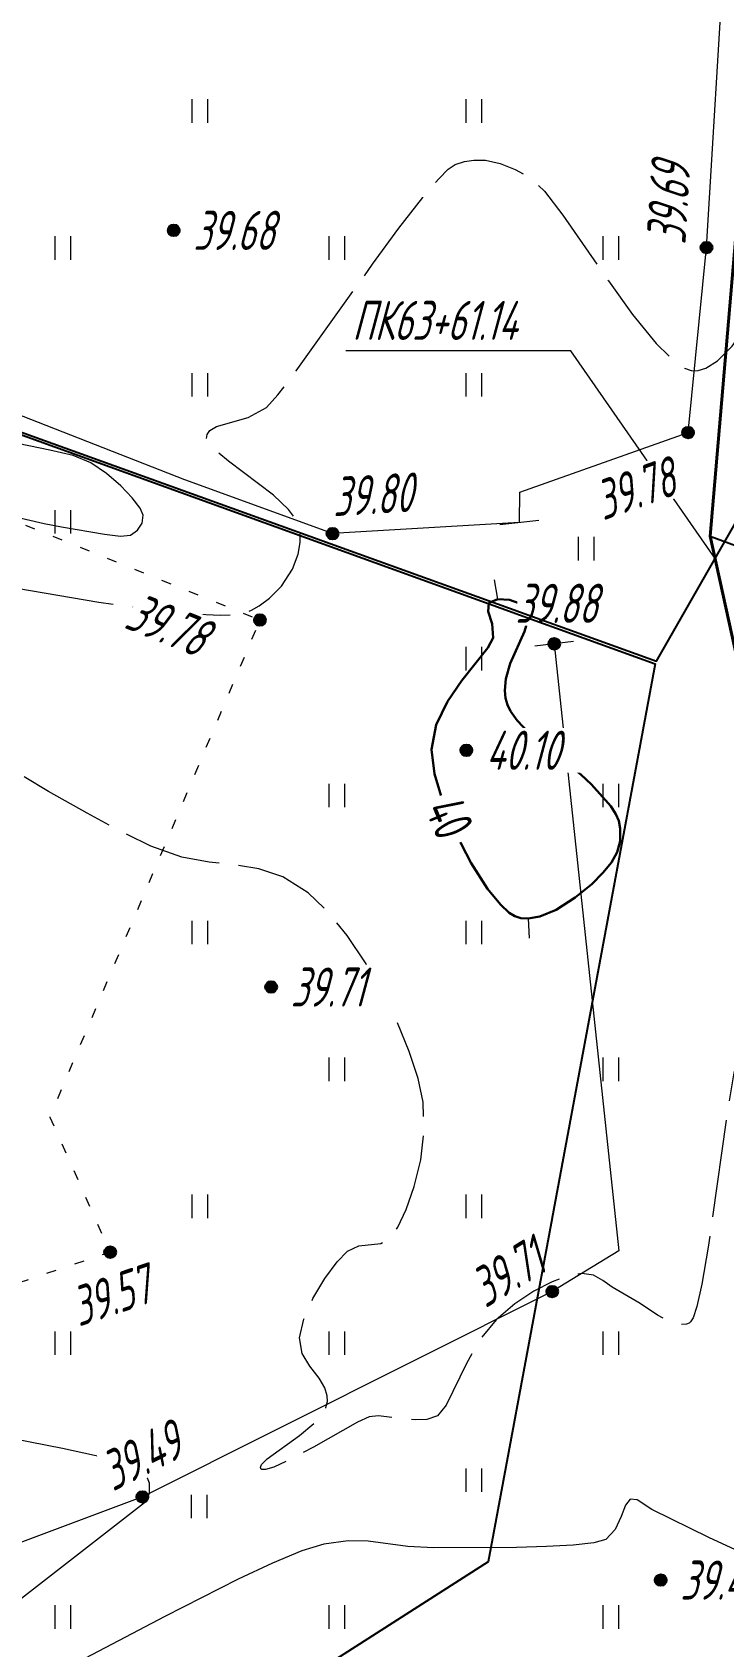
# Model space of a CAD drawing. Extents: x 2208637 to 2213412, y 575334 to 577367.
# Drawn here: x 2211082.22 to 2211099.88, y 576505.54 to 576546.81 of the extents above; entities that cross this region are included whole.
import ezdxf
from ezdxf.enums import TextEntityAlignment as Align

# ---------------------------------------------------------------- set-up
doc = ezdxf.new("R2010")
doc.units = 0
doc.header["$LTSCALE"] = 0.5
doc.linetypes.add('2000_366_2', pattern=[1.5, 0.5, -1])
doc.linetypes.add('500_329_3', pattern=[6, 5, -1])
doc.layers.get('0').update_dxf_attribs({"lineweight": 25})
for name, color, linetype, lineweight in [('ИИ_ГОРИЗОНТАЛИ_ОСН', 32, 'Continuous', 15), ('ИИ_ГОРИЗОНТАЛИ_УТОЛЩ', 32, 'Continuous', 30), ('ИИ_ГРАНИЦЫ_ЗЕМЛЕПОЛЬЗОВАТЕЛЕЙ', 7, 'Continuous', 25), ('ИИ_ОГРАДЫ', 7, 'Continuous', 25), ('ИИ_ОТМЕТКИ', 7, 'Continuous', 25), ('ИИ_ТРАССЫ_КЛС', 5, 'Continuous', 40), ('ИИ_УГОДЬЯ', 7, 'Continuous', 25)]:
    doc.layers.add(name, color=color, linetype=linetype, lineweight=lineweight)
doc.styles.add('GOST 2.304', font='cs_gost2304.shx', dxfattribs={"width": 0.8, "oblique": 15})
doc.linetypes.add('2000_475_1', pattern='A,3,[1,Topography.shx,S=0.5,R=90,X=0,Y=0],0', length=3)
doc.linetypes.add('2000_485_1', pattern='A,34.5,[1,Topography.shx,S=1.5,R=120,X=0.5,Y=-0.87],-0.01,[1,Topography.shx,S=1.5,R=0,X=-0.25,Y=0.43],0,[3,Topography.shx,S=1,R=0,X=0.5,Y=0],-0.01,[1,Topography.shx,S=1.5,R=60,X=0.5,Y=-0.87],-1,34.5', length=70.02)

# ---------------------------------------------------------------- blocks, each defined once
blk = doc.blocks.new('Лист 024_УС_ПК2+00-ПК8+57.26|2000_473')
at = {"color": 0, "linetype": 'Continuous', "lineweight": -2}
blk.add_lwpolyline([(0, 1), (0, -1)], dxfattribs=at)
blk = doc.blocks.new('500_329_6')
at = {"color": 0, "linetype": 'Continuous', "lineweight": -2}
blk.add_lwpolyline([(0, 0), (1, 0)], dxfattribs=at)
blk = doc.blocks.new('500_401')
at = {"color": 0, "linetype": 'Continuous', "lineweight": -2}
for points in [[(-0.4, 0), (-0.4, 1.2)], [(0.4, 0), (0.4, 1.2)]]:
    blk.add_lwpolyline(points, dxfattribs=at)
blk = doc.blocks.new('500_330_1')
at = {"linetype": 'Continuous', "lineweight": -2}
h = blk.add_hatch(color=0, dxfattribs=at)
h.dxf.hatch_style = 1
edge = h.paths.add_edge_path()
edge.add_arc((0, 0), 0.3, 0, 360)
at = {"color": 0, "linetype": 'Continuous', "lineweight": -2}
blk.add_circle((0, 0), 0.3, dxfattribs=at)
at = {"color": 0, "linetype": 'Continuous', "lineweight": -2, "style": 'GOST 2.304', "flags": 1}
for tag, p in [('Номер', (-1, -1)), ('Номер_рабочей_станции', (-1, -3.5))]:
    blk.add_attdef(tag, text='', height=2, dxfattribs=at).set_placement(p, align=Align.RIGHT)
at = {"color": 0, "linetype": 'Continuous', "lineweight": -2, "style": 'GOST 2.304'}
blk.add_attdef('Высота', (1, -1), '', height=2, dxfattribs=at)
at = {"color": 0, "linetype": 'Continuous', "lineweight": -2, "style": 'GOST 2.304', "flags": 1}
blk.add_attdef('Код', (0, -3.5), '', height=2, dxfattribs=at)
blk = doc.blocks.new('P029AA08E7A954FD2BA961A5E701E21')
at = {"color": 0, "linetype": '2000_485_1', "lineweight": -2, "flags": 128}
blk.add_lwpolyline([(2211023.69, 576553.94), (2211034.86, 576550.47), (2211041.3, 576548.58), (2211053.04, 576545.51), (2211062.58, 576543.5), (2211069.6, 576541.04), (2211098.16, 576530.74), (2211100.55, 576534.91), (2211102.05, 576554.09), (2211033.52, 576577.79)], close=True, dxfattribs=at)
at = {"color": 0, "lineweight": -2, "flags": 1}
for tag in ['Адрес (местоположение) участка', 'Дата постановки на учет', 'Тип объекта', 'Статус записи о ЗУ по справочнику', 'Кадастровый номер, обозначение, учетный номер объекта', 'Кадастровый номер квартала', 'Вид разрешенного использования по классификатору', 'Площадь, кв.м', 'Категория земель', 'Вид использования по документу', 'Кадастровая стоимость']:
    blk.add_attdef(tag, (0, 0), '', height=0.2, dxfattribs=at)
blk = doc.blocks.new('PF31B5894457B4BC2B75CC2A4A7EE51')
at = {"color": 0, "linetype": '2000_485_1', "lineweight": -2, "flags": 128}
blk.add_lwpolyline([(2211034.86, 576550.46), (2211041.3, 576548.56), (2211053.02, 576545.49), (2211062.57, 576543.46), (2211069.57, 576541), (2211098.13, 576530.67), (2211093.86, 576507.71), (2211059.32, 576485.6), (2211012.94, 576530.35), (2211015.25, 576546), (2211016.87, 576547.72), (2211020.09, 576547.7), (2211023.69, 576553.94)], close=True, dxfattribs=at)
at = {"color": 0, "lineweight": -2, "flags": 1}
for tag in ['Адрес (местоположение) участка', 'Дата постановки на учет', 'Тип объекта', 'Статус записи о ЗУ по справочнику', 'Кадастровый номер, обозначение, учетный номер объекта', 'Кадастровый номер квартала', 'Вид разрешенного использования по классификатору', 'Площадь, кв.м', 'Категория земель', 'Вид использования по документу', 'Кадастровая стоимость']:
    blk.add_attdef(tag, (0, 0), '', height=0.2, dxfattribs=at)
blk = doc.blocks.new('*U65')
at = {"color": 7, "true_color": 0xffffff}
blk.add_wipeout([(-1.24, 1.1), (1.34, 1.1), (1.34, -1.1), (-1.24, -1.1)], dxfattribs=at)
at = {"color": 0, "linetype": 'Continuous', "lineweight": -2, "style": 'GOST 2.304', "oblique": 15, "width": 0.8}
blk.add_attdef('Высота', text='', height=2, dxfattribs=at).set_placement((0, 0), align=Align.MIDDLE_CENTER)

msp = doc.modelspace()

# ---------------------------------------------------------------- linework, layer by layer
at = {"layer": 'ИИ_ГОРИЗОНТАЛИ_ОСН', "color": 32, "linetype": '500_329_3', "lineweight": 20, "elevation": 39.75, "flags": 128}
msp.add_lwpolyline([(2211106.162, 576532.281), (2211106.125, 576532.269), (2211106.078, 576532.205), (2211106.049, 576532.062), (2211106.041, 576531.808), (2211105.979, 576531.453), (2211105.852, 576531.102), (2211105.72, 576530.819), (2211105.559, 576530.705), (2211105.412, 576530.907), (2211104.588, 576532.794), (2211104.296, 576533.387), (2211104.05, 576533.73), (2211103.735, 576533.924), (2211103.418, 576534.018), (2211102.748, 576534.073), (2211102.434, 576534.073), (2211101.67, 576533.943), (2211101.02, 576533.968), (2211100.803, 576533.863), (2211100.784, 576533.58), (2211100.838, 576532.954), (2211101.338, 576529.048), (2211101.418, 576528.225), (2211101.433, 576527.665), (2211101.342, 576527.066), (2211100.907, 576525.659), (2211100.892, 576525.318), (2211101.033, 576525.004), (2211101.474, 576524.553), (2211101.593, 576524.245), (2211101.544, 576523.928), (2211101.374, 576523.493), (2211100.83, 576522.331), (2211100.538, 576521.639), (2211100.287, 576520.895), (2211100.126, 576520.161), (2211099.965, 576519.176), (2211099.486, 576515.755), (2211099.325, 576514.805), (2211099.195, 576514.234), (2211099.097, 576513.95), (2211099.032, 576513.842), (2211098.999, 576513.816), (2211098.931, 576513.788), (2211098.783, 576513.772), (2211098.538, 576513.83), (2211098.187, 576514.013), (2211097.743, 576514.311), (2211097.033, 576514.733), (2211096.794, 576514.906), (2211096.557, 576515.035), (2211096.254, 576515.081), (2211095.917, 576515.025), (2211095.5, 576514.872), (2211095.032, 576514.63), (2211094.543, 576514.304), (2211094.064, 576513.9), (2211093.646, 576513.384), (2211093.307, 576512.781), (2211092.788, 576511.714), (2211092.568, 576511.447), (2211092.292, 576511.349), (2211092.012, 576511.342), (2211091.058, 576511.439), (2211090.822, 576511.419), (2211090.529, 576511.282), (2211089.397, 576510.641), (2211088.788, 576510.314), (2211088.385, 576510.13), (2211088.171, 576510.067), (2211088.084, 576510.072), (2211088.06, 576510.091), (2211088.048, 576510.122), (2211088.074, 576510.199), (2211088.215, 576510.343), (2211089.042, 576510.939), (2211089.419, 576511.251), (2211089.631, 576511.492), (2211089.719, 576511.653), (2211089.755, 576511.811), (2211089.752, 576511.958), (2211089.693, 576512.159), (2211089.544, 576512.407), (2211089.311, 576512.709), (2211089.114, 576513.039), (2211089.044, 576513.434), (2211089.153, 576513.918), (2211089.388, 576514.445), (2211089.692, 576514.952), (2211090.006, 576515.376), (2211090.271, 576515.652), (2211090.556, 576515.788), (2211091.124, 576515.851), (2211091.373, 576516.001), (2211091.554, 576516.269), (2211091.766, 576516.718), (2211091.974, 576517.305), (2211092.14, 576517.986), (2211092.227, 576518.718), (2211092.199, 576519.458), (2211092.072, 576520.063), (2211091.847, 576520.758), (2211091.539, 576521.508), (2211091.163, 576522.277), (2211090.733, 576523.027), (2211090.264, 576523.724), (2211089.771, 576524.331), (2211089.268, 576524.812), (2211088.622, 576525.223), (2211088.003, 576525.431), (2211087.384, 576525.526), (2211086.737, 576525.595), (2211086.035, 576525.726), (2211085.249, 576526.007), (2211084.515, 576526.367), (2211083.617, 576526.846), (2211082.628, 576527.405), (2211081.623, 576528.008), (2211080.675, 576528.617), (2211079.858, 576529.196), (2211079.347, 576529.613), (2211079.072, 576529.885), (2211078.908, 576530.115), (2211078.858, 576530.227), (2211078.783, 576530.469), (2211078.729, 576530.86), (2211078.741, 576531.401), (2211078.842, 576532.035), (2211078.977, 576532.528), (2211079.076, 576532.777), (2211079.183, 576532.902), (2211079.317, 576532.973), (2211079.489, 576533.015), (2211079.727, 576533.001), (2211080.437, 576532.849), (2211081.635, 576532.633), (2211083.921, 576532.248), (2211085.157, 576532.072), (2211086.286, 576531.949), (2211087.028, 576531.911), (2211087.447, 576531.928), (2211087.647, 576531.965), (2211087.82, 576532.042), (2211088.011, 576532.154), (2211088.276, 576532.349), (2211088.581, 576532.653), (2211088.868, 576533.09), (2211089.011, 576533.472), (2211089.061, 576533.772), (2211089.064, 576533.975), (2211089.04, 576534.163), (2211088.965, 576534.339), (2211088.765, 576534.612), (2211088.38, 576534.98), (2211087.233, 576535.848), (2211086.878, 576536.138), (2211086.713, 576536.323), (2211086.667, 576536.427), (2211086.683, 576536.533), (2211086.75, 576536.632), (2211086.922, 576536.737), (2211087.73, 576536.967), (2211088.201, 576537.219), (2211088.494, 576537.546), (2211088.959, 576538.16), (2211090.909, 576540.883), (2211091.585, 576541.804), (2211092.193, 576542.592), (2211092.599, 576543.069), (2211092.84, 576543.31), (2211093.016, 576543.43), (2211093.261, 576543.507), (2211093.495, 576543.546), (2211093.796, 576543.543), (2211094.167, 576543.46), (2211094.549, 576543.302), (2211094.958, 576543.083), (2211095.3, 576542.752), (2211095.769, 576542.137), (2211096.933, 576540.459), (2211097.554, 576539.599), (2211098.152, 576538.861), (2211098.588, 576538.426), (2211098.878, 576538.226), (2211099.049, 576538.164), (2211099.127, 576538.157), (2211099.227, 576538.166), (2211099.427, 576538.227), (2211099.722, 576538.41), (2211100.099, 576538.788), (2211100.529, 576539.391), (2211100.893, 576540.032), (2211101.171, 576540.597), (2211101.34, 576540.97), (2211101.454, 576541.284), (2211101.499, 576541.548), (2211101.561, 576542.167), (2211101.717, 576543.375), (2211101.799, 576543.89), (2211101.925, 576544.332), (2211102.42, 576545.726), (2211102.681, 576546.552), (2211102.877, 576547.382), (2211102.952, 576548.006), (2211102.941, 576548.43), (2211102.86, 576548.8), (2211102.81, 576548.927), (2211102.688, 576549.15), (2211102.459, 576549.422), (2211102.085, 576549.696), (2211100.981, 576550.228), (2211100.439, 576550.585), (2211099.976, 576551.124), (2211099.66, 576551.724), (2211099.408, 576552.376), (2211099.217, 576553.059), (2211099.084, 576553.75), (2211099.006, 576554.429), (2211098.981, 576555.073), (2211099.006, 576555.66), (2211099.12, 576556.286), (2211099.32, 576556.868), (2211099.565, 576557.392), (2211100.025, 576558.211), (2211100.158, 576558.479), (2211100.359, 576558.96), (2211100.432, 576559.174), (2211100.489, 576559.454), (2211100.525, 576559.753), (2211100.532, 576560.013), (2211100.507, 576560.283), (2211100.305, 576561.328), (2211100.18, 576561.739), (2211099.981, 576562.148), (2211099.682, 576562.527), (2211099.3, 576562.774), (2211098.885, 576562.872), (2211098.464, 576562.924), (2211098.065, 576563.031), (2211097.711, 576563.297), (2211097.496, 576563.682), (2211097.434, 576564.087), (2211097.432, 576564.519), (2211097.399, 576564.983), (2211097.244, 576565.487), (2211096.966, 576565.941), (2211096.449, 576566.665), (2211095.758, 576567.582), (2211094.106, 576569.681), (2211092.523, 576571.613), (2211091.918, 576572.322), (2211091.522, 576572.755), (2211091.046, 576573.192), (2211090.595, 576573.549), (2211089.803, 576574.109), (2211089.481, 576574.354), (2211088.733, 576575.075), (2211088.41, 576575.309), (2211088.068, 576575.506), (2211087.696, 576575.688), (2211087.325, 576575.842), (2211086.986, 576575.959), (2211086.708, 576576.027), (2211086.382, 576576.054), (2211086.114, 576576.023), (2211085.514, 576575.918), (2211084.657, 576575.745), (2211083.523, 576575.452), (2211082.909, 576575.258), (2211082.274, 576575.024), (2211080.983, 576574.472), (2211079.375, 576573.694), (2211078.954, 576573.47), (2211078.005, 576572.9), (2211077.585, 576572.673)], dxfattribs=at)
at = {"layer": 'ИИ_ГОРИЗОНТАЛИ_ОСН', "elevation": 39.5, "flags": 128}
for points in [[(2211080.463, 576534.729), (2211082.523, 576534.254), (2211082.962, 576534.168), (2211084.061, 576533.985), (2211084.475, 576533.936), (2211084.728, 576533.96), (2211084.907, 576534.088), (2211085.023, 576534.264), (2211085.052, 576534.466), (2211084.971, 576534.645), (2211084.772, 576534.908), (2211084.479, 576535.217), (2211084.117, 576535.531), (2211083.71, 576535.81), (2211083.262, 576535.991), (2211082.665, 576536.134), (2211081.291, 576536.411)], [(2211081.556, 576506.481), (2211085.08, 576509.231), (2211085.211, 576509.461), (2211085.213, 576509.719), (2211085.114, 576509.95), (2211084.927, 576510.153), (2211084.628, 576510.25), (2211082.988, 576510.606), (2211076.984, 576511.782)], [(2211100.277, 576507.974), (2211099.514, 576508.325), (2211098.042, 576509.046), (2211097.667, 576509.294), (2211097.494, 576509.312), (2211097.372, 576509.161), (2211097.26, 576508.866), (2211097.108, 576508.536), (2211096.865, 576508.28), (2211096.558, 576508.193), (2211096.032, 576508.135), (2211095.353, 576508.099), (2211094.59, 576508.081), (2211092.464, 576508.07), (2211091.808, 576508.101), (2211090.801, 576508.236), (2211090.288, 576508.248), (2211089.662, 576508.163), (2211089.103, 576507.988), (2211088.354, 576507.674), (2211087.478, 576507.263), (2211085.601, 576506.31), (2211082.893, 576504.891)]]:
    msp.add_lwpolyline(points, dxfattribs=at)
at = {"layer": 'ИИ_ГОРИЗОНТАЛИ_УТОЛЩ', "elevation": 40, "flags": 128}
msp.add_lwpolyline([(2211097.237, 576526.46), (2211097.198, 576526.657), (2211097.128, 576526.827), (2211096.994, 576527.028), (2211096.506, 576527.579), (2211096.229, 576527.84), (2211095.357, 576528.518), (2211094.904, 576528.904), (2211094.6, 576529.222), (2211094.43, 576529.46), (2211094.353, 576529.618), (2211094.305, 576529.789), (2211094.288, 576529.983), (2211094.316, 576530.281), (2211094.425, 576530.677), (2211094.788, 576531.497), (2211094.857, 576531.721), (2211094.831, 576531.925), (2211094.769, 576532.09), (2211094.643, 576532.218), (2211094.404, 576532.306), (2211094.108, 576532.322), (2211093.882, 576532.226), (2211093.862, 576532.004), (2211093.964, 576531.694), (2211093.994, 576531.334), (2211093.854, 576531.081), (2211093.187, 576530.246), (2211092.821, 576529.705), (2211092.538, 576529.109), (2211092.418, 576528.479), (2211092.494, 576527.852), (2211092.714, 576527.111), (2211093.039, 576526.328), (2211093.43, 576525.574), (2211093.847, 576524.919), (2211094.174, 576524.514), (2211094.402, 576524.303), (2211094.541, 576524.215), (2211094.696, 576524.167), (2211094.884, 576524.154), (2211095.184, 576524.206), (2211095.596, 576524.378), (2211096.089, 576524.693), (2211096.507, 576525.037), (2211096.794, 576525.322), (2211097.013, 576525.592), (2211097.161, 576525.853), (2211097.237, 576526.133)], close=True, dxfattribs=at)
at = {"layer": 'ИИ_ГРАНИЦЫ_ЗЕМЛЕПОЛЬЗОВАТЕЛЕЙ', "color": 7, "lineweight": 20, "flags": 128}
msp.add_lwpolyline([(2211099.662, 576533.361), (2211095.976, 576538.666), (2211090.226, 576538.666)], dxfattribs=at)
at = {"layer": 'ИИ_ОГРАДЫ', "linetype": '2000_475_1', "lineweight": 20, "flags": 128}
for points in [[(2211098.97, 576536.58), (2211099.44, 576541.31), (2211099.91, 576549.04), (2211100.12, 576555.71), (2211100.178, 576559.928), (2211102.25, 576568.54), (2211102.427, 576569.85)], [(2211094.66, 576534.28), (2211089.887, 576533.996), (2211086.113, 576535.37), (2211074.693, 576539.847), (2211067.109, 576542.906)], [(2211095.55, 576531.18), (2211097.2, 576515.66), (2211095.5, 576514.62), (2211085.03, 576509.37), (2211073.28, 576504.97), (2211064.984, 576502.88), (2211056.69, 576499.7), (2211052.97, 576492.94), (2211050.76, 576487.48), (2211046.13, 576492.91), (2211038.74, 576502.33), (2211033.819, 576508.803), (2211027.87, 576516.63), (2211020.07, 576526.22), (2211013.68, 576535.05), (2211013.55, 576536.93), (2211013.34, 576539.45)], [(2211094.66, 576534.28), (2211094.67, 576535.06), (2211098.97, 576536.58)]]:
    msp.add_lwpolyline(points, dxfattribs=at)
at = {"layer": 'ИИ_ТРАССЫ_КЛС', "flags": 128}
msp.add_lwpolyline([(2211107.637, 576584.55), (2211101.85, 576557.86), (2211100.623, 576546.71), (2211099.537, 576533.931), (2211107.237, 576498.814), (2211109.709, 576475.008), (2211060.149, 576474.317), (2211041.011, 576497.758), (2211038.21, 576497.155), (2211029.963, 576508.216), (2211031.248, 576510.646), (2211018.887, 576526.555), (2211015, 576526.061), (2211010.77, 576533.726), (2211009.3, 576537.94), (2211011.906, 576539.84), (2211014.291, 576558.224), (2211012.094, 576566.952), (2211013.11, 576598.234)], dxfattribs=at)
at = {"layer": 'ИИ_ТРАССЫ_КЛС', "lineweight": 25, "flags": 128}
msp.add_lwpolyline([(2211099.537, 576533.931), (2211162.357, 576510.779), (2211170.905, 576510.779)], dxfattribs=at)
at = {"layer": 'ИИ_УГОДЬЯ', "linetype": '2000_366_2', "lineweight": 20, "flags": 128}
msp.add_lwpolyline([(2211055.9, 576528.041), (2211063.841, 576531.126), (2211078.253, 576535.754), (2211088.032, 576531.787), (2211082.664, 576519.08), (2211084.208, 576515.627), (2211071.211, 576511.24), (2211068.028, 576510.165), (2211060.833, 576506.154), (2211050.694, 576498.709), (2211048.289, 576498.521), (2211044.28, 576502.102), (2211045.459, 576505.494), (2211044.61, 576507.897), (2211047.391, 576513.379), (2211050.975, 576517.666), (2211052.343, 576520.54), (2211051.871, 576523.273)], close=True, dxfattribs=at)

# ---------------------------------------------------------------- block references
at = {"layer": 'ИИ_ГОРИЗОНТАЛИ_ОСН'}
for p, xscale, yscale, zscale, rotation in [((2211094.108, 576532.322, 40), 0.5, 0.5, 0.5, 100.0356541827276), ((2211094.884, 576524.154, 40), 0.4999999999999998, 0.4999999999999998, 0.4999999999999998, 273.0227999138662)]:
    msp.add_blockref('500_329_6', p, dxfattribs=dict(at, xscale=xscale, yscale=yscale, zscale=zscale, rotation=rotation))
at = {"layer": 'ИИ_ОГРАДЫ', "lineweight": 20, "ltscale": 0.5}
for p, xscale, yscale, zscale, rotation in [((2211094.66, 576534.28, 39.75), 0.5, 0.5, 0.5, 276.3401917628041), ((2211095.55, 576531.18, 39.88), 0.4999999999999998, 0.4999999999999998, 0.4999999999999998, 276.6396741262878)]:
    msp.add_blockref('Лист 024_УС_ПК2+00-ПК8+57.26|2000_473', p, dxfattribs=dict(at, xscale=xscale, yscale=yscale, zscale=zscale, rotation=rotation))
at = {"layer": 'ИИ_УГОДЬЯ', "lineweight": 20, "xscale": 0.5, "yscale": 0.5, "zscale": 0.5}
for p in [(2211086.5, 576544.5), (2211093.5, 576544.5), (2211083, 576541), (2211090, 576541), (2211097, 576541), (2211086.5, 576537.5), (2211093.5, 576537.5), (2211083, 576534), (2211096.369, 576533.313), (2211093.5, 576530.5), (2211090, 576527), (2211097, 576527), (2211086.5, 576523.5), (2211093.5, 576523.5), (2211090, 576520), (2211097, 576520), (2211086.5, 576516.5), (2211093.5, 576516.5), (2211083, 576513), (2211090, 576513), (2211097, 576513), (2211093.5, 576509.5), (2211086.482, 576508.824), (2211083, 576506), (2211090, 576506), (2211097, 576506)]:
    msp.add_blockref('500_401', p, dxfattribs=at)

# ---------------------------------------------------------------- next in the draw order: wipeouts: each hides what was drawn before it
at = {"lineweight": 0}
for points, layer in [([(2211092.128, 576527.037), (2211092.573, 576525.965), (2211093.626, 576526.402), (2211093.181, 576527.474)], 'ИИ_ГОРИЗОНТАЛИ_УТОЛЩ'), ([(2211090.441, 576538.878), (2211095.948, 576538.878), (2211095.948, 576540.076), (2211090.441, 576540.076)], 'ИИ_ГРАНИЦЫ_ЗЕМЛЕПОЛЬЗОВАТЕЛЕЙ'), ([(2211098.977, 576541.425), (2211099.148, 576544.228), (2211097.952, 576544.3), (2211097.782, 576541.498)], 'ИИ_ОТМЕТКИ'), ([(2211086.382, 576541.179), (2211089.19, 576541.179), (2211089.19, 576542.377), (2211086.382, 576542.377)], 'ИИ_ОТМЕТКИ'), ([(2211096.87, 576534.276), (2211099.537, 576535.219), (2211099.157, 576536.294), (2211096.491, 576535.351)], 'ИИ_ОТМЕТКИ'), ([(2211089.964, 576534.371), (2211092.767, 576534.537), (2211092.699, 576535.675), (2211089.896, 576535.509)], 'ИИ_ОТМЕТКИ'), ([(2211094.612, 576531.644), (2211097.42, 576531.644), (2211097.42, 576532.784), (2211094.612, 576532.784)], 'ИИ_ОТМЕТКИ'), ([(2211084.551, 576531.516), (2211087.171, 576530.453), (2211087.6, 576531.51), (2211084.979, 576532.573)], 'ИИ_ОТМЕТКИ'), ([(2211093.924, 576527.888), (2211096.545, 576527.888), (2211096.545, 576529.028), (2211093.924, 576529.028)], 'ИИ_ОТМЕТКИ'), ([(2211088.87, 576521.835), (2211091.538, 576521.835), (2211091.538, 576522.975), (2211088.87, 576522.975)], 'ИИ_ОТМЕТКИ'), ([(2211093.873, 576514.151), (2211096.149, 576515.543), (2211095.554, 576516.516), (2211093.278, 576515.123)], 'ИИ_ОТМЕТКИ'), ([(2211083.477, 576513.665), (2211086.156, 576514.57), (2211085.791, 576515.65), (2211083.112, 576514.745)], 'ИИ_ОТМЕТКИ'), ([(2211084.353, 576509.461), (2211086.917, 576510.746), (2211086.406, 576511.765), (2211083.842, 576510.48)], 'ИИ_ОТМЕТКИ'), ([(2211098.821, 576506.674), (2211101.713, 576506.674), (2211101.713, 576507.891), (2211098.821, 576507.891)], 'ИИ_ОТМЕТКИ')]:
    msp.add_wipeout(points, dxfattribs=at).dxf.layer = layer

# ---------------------------------------------------------------- next in the draw order: block references
at = {"layer": 'ИИ_ГРАНИЦЫ_ЗЕМЛЕПОЛЬЗОВАТЕЛЕЙ'}
for name in ['P029AA08E7A954FD2BA961A5E701E21', 'PF31B5894457B4BC2B75CC2A4A7EE51']:
    msp.add_blockref(name, (0, 0), dxfattribs=at)
at = {"layer": 'ИИ_ОТМЕТКИ'}
ref = msp.add_blockref('500_330_1', (2211099.44, 576541.31, 39.69), dxfattribs=dict(at, xscale=0.5, yscale=0.5, zscale=0.5, rotation=86.52058146901015))
ref.add_attrib('Высота', '39.69', (2211098.904, 576541.379), dxfattribs={"layer": '0', "color": 0, "linetype": 'Continuous', "lineweight": -2, "height": 1, "rotation": 86.5206, "style": 'GOST 2.304', "oblique": 15, "width": 0.8})
ref = msp.add_blockref('500_330_1', (2211085.832, 576541.749, 39.677), dxfattribs=dict(at, xscale=0.5, yscale=0.5, zscale=0.5))
ref.add_attrib('Высота', '39.68', (2211086.332, 576541.249, -26.451), dxfattribs={"layer": '0', "color": 0, "linetype": 'Continuous', "lineweight": -2, "height": 1, "style": 'GOST 2.304', "oblique": 15, "width": 0.8})
ref = msp.add_blockref('500_330_1', (2211098.97, 576536.58, 39.78), dxfattribs=dict(at, xscale=0.5, yscale=0.5, zscale=0.5, rotation=19.46790919476886))
ref.add_attrib('Высота', '39.78', (2211096.8, 576534.326), dxfattribs={"layer": '0', "color": 0, "linetype": 'Continuous', "lineweight": -2, "height": 1, "rotation": 19.4679, "style": 'GOST 2.304', "oblique": 15, "width": 0.8})
ref = msp.add_blockref('500_330_1', (2211089.887, 576533.996, 39.802), dxfattribs=dict(at, xscale=0.5, yscale=0.5, zscale=0.5, rotation=3.399428593108281))
ref.add_attrib('Высота', '39.80', (2211089.91, 576534.437), dxfattribs={"layer": '0', "color": 0, "linetype": 'Continuous', "lineweight": -2, "height": 1, "rotation": 3.3994, "style": 'GOST 2.304', "oblique": 15, "width": 0.8})
ref = msp.add_blockref('500_330_1', (2211095.55, 576531.18, 39.88), dxfattribs=dict(at, xscale=0.5, yscale=0.5, zscale=0.5))
ref.add_attrib('Высота', '39.88', (2211094.562, 576531.714), dxfattribs={"layer": '0', "color": 0, "linetype": 'Continuous', "lineweight": -2, "height": 1, "style": 'GOST 2.304', "oblique": 15, "width": 0.8})
ref = msp.add_blockref('500_330_1', (2211088.032, 576531.787, 39.776), dxfattribs=dict(at, xscale=0.4999999999999998, yscale=0.4999999999999998, zscale=0.4999999999999998, rotation=337.9215301701228))
ref.add_attrib('Высота', '39.78', (2211084.531, 576531.6), dxfattribs={"layer": '0', "color": 0, "linetype": 'Continuous', "lineweight": -2, "height": 1, "rotation": 337.9215, "style": 'GOST 2.304', "oblique": 15, "width": 0.8})
ref = msp.add_blockref('500_330_1', (2211093.307, 576528.458, 40.1), dxfattribs=dict(at, xscale=0.5, yscale=0.5, zscale=0.5))
ref.add_attrib('Высота', '40.10', (2211093.807, 576527.958, -29.426), dxfattribs={"layer": '0', "color": 0, "linetype": 'Continuous', "lineweight": -2, "height": 1, "style": 'GOST 2.304', "oblique": 15, "width": 0.8})
ref = msp.add_blockref('500_330_1', (2211088.32, 576522.405, 39.711), dxfattribs=dict(at, xscale=0.5, yscale=0.5, zscale=0.5))
ref.add_attrib('Высота', '39.71', (2211088.82, 576521.905, -26.474), dxfattribs={"layer": '0', "color": 0, "linetype": 'Continuous', "lineweight": -2, "height": 1, "style": 'GOST 2.304', "oblique": 15, "width": 0.8})
ref = msp.add_blockref('500_330_1', (2211095.5, 576514.62, 39.71), dxfattribs=dict(at, xscale=0.4999999999999998, yscale=0.4999999999999998, zscale=0.4999999999999998, rotation=31.45682336551583))
ref.add_attrib('Высота', '39.71', (2211093.794, 576514.184), dxfattribs={"layer": '0', "color": 0, "linetype": 'Continuous', "lineweight": -2, "height": 1, "rotation": 31.4568, "style": 'GOST 2.304', "oblique": 15, "width": 0.8})
ref = msp.add_blockref('500_330_1', (2211084.208, 576515.627, 39.57), dxfattribs=dict(at, xscale=0.5, yscale=0.5, zscale=0.5, rotation=18.65293962239644))
ref.add_attrib('Высота', '39.57', (2211083.407, 576513.715), dxfattribs={"layer": '0', "color": 0, "linetype": 'Continuous', "lineweight": -2, "height": 1, "rotation": 18.6529, "style": 'GOST 2.304', "oblique": 15, "width": 0.8})
ref = msp.add_blockref('500_330_1', (2211085.03, 576509.37, 39.49), dxfattribs=dict(at, xscale=0.5, yscale=0.5, zscale=0.5, rotation=26.63068205229147))
ref.add_attrib('Высота', '39.49', (2211084.277, 576509.501), dxfattribs={"layer": '0', "color": 0, "linetype": 'Continuous', "lineweight": -2, "height": 1, "rotation": 26.6307, "style": 'GOST 2.304', "oblique": 15, "width": 0.8})
ref = msp.add_blockref('500_330_1', (2211098.271, 576507.244, 39.418), dxfattribs=dict(at, xscale=0.5, yscale=0.5, zscale=0.5))
ref.add_attrib('Высота', '39.42', (2211098.771, 576506.744, 39.418), dxfattribs={"layer": '0', "color": 0, "linetype": 'Continuous', "lineweight": -2, "height": 1, "style": 'GOST 2.304', "oblique": 15, "width": 0.8})

# ---------------------------------------------------------------- next in the draw order: texts
at = {"layer": 'ИИ_ГРАНИЦЫ_ЗЕМЛЕПОЛЬЗОВАТЕЛЕЙ', "color": 7, "lineweight": 20, "ltscale": 0.5, "style": 'GOST 2.304', "oblique": 15, "width": 0.8}
msp.add_text('ПК63+61.14', height=1, dxfattribs=at).set_placement((2211090.391, 576538.948))

# ---------------------------------------------------------------- next in the draw order: block references
at = {"layer": 'ИИ_ГОРИЗОНТАЛИ_УТОЛЩ', "color": 32, "lineweight": 20}
ref = msp.add_blockref('*U65', (2211092.877, 576526.72, 40), dxfattribs=dict(at, xscale=0.5, yscale=0.5, zscale=0.5, rotation=292.5403215178247))
ref.add_attrib('Высота', '40', dxfattribs={"layer": '0', "color": 0, "linetype": 'Continuous', "lineweight": -2, "height": 1, "rotation": 292.5403, "style": 'GOST 2.304', "width": 0.8}).set_placement((2211092.877, 576526.72, 40), align=Align.MIDDLE_CENTER)

doc.saveas('drawing.dxf')
